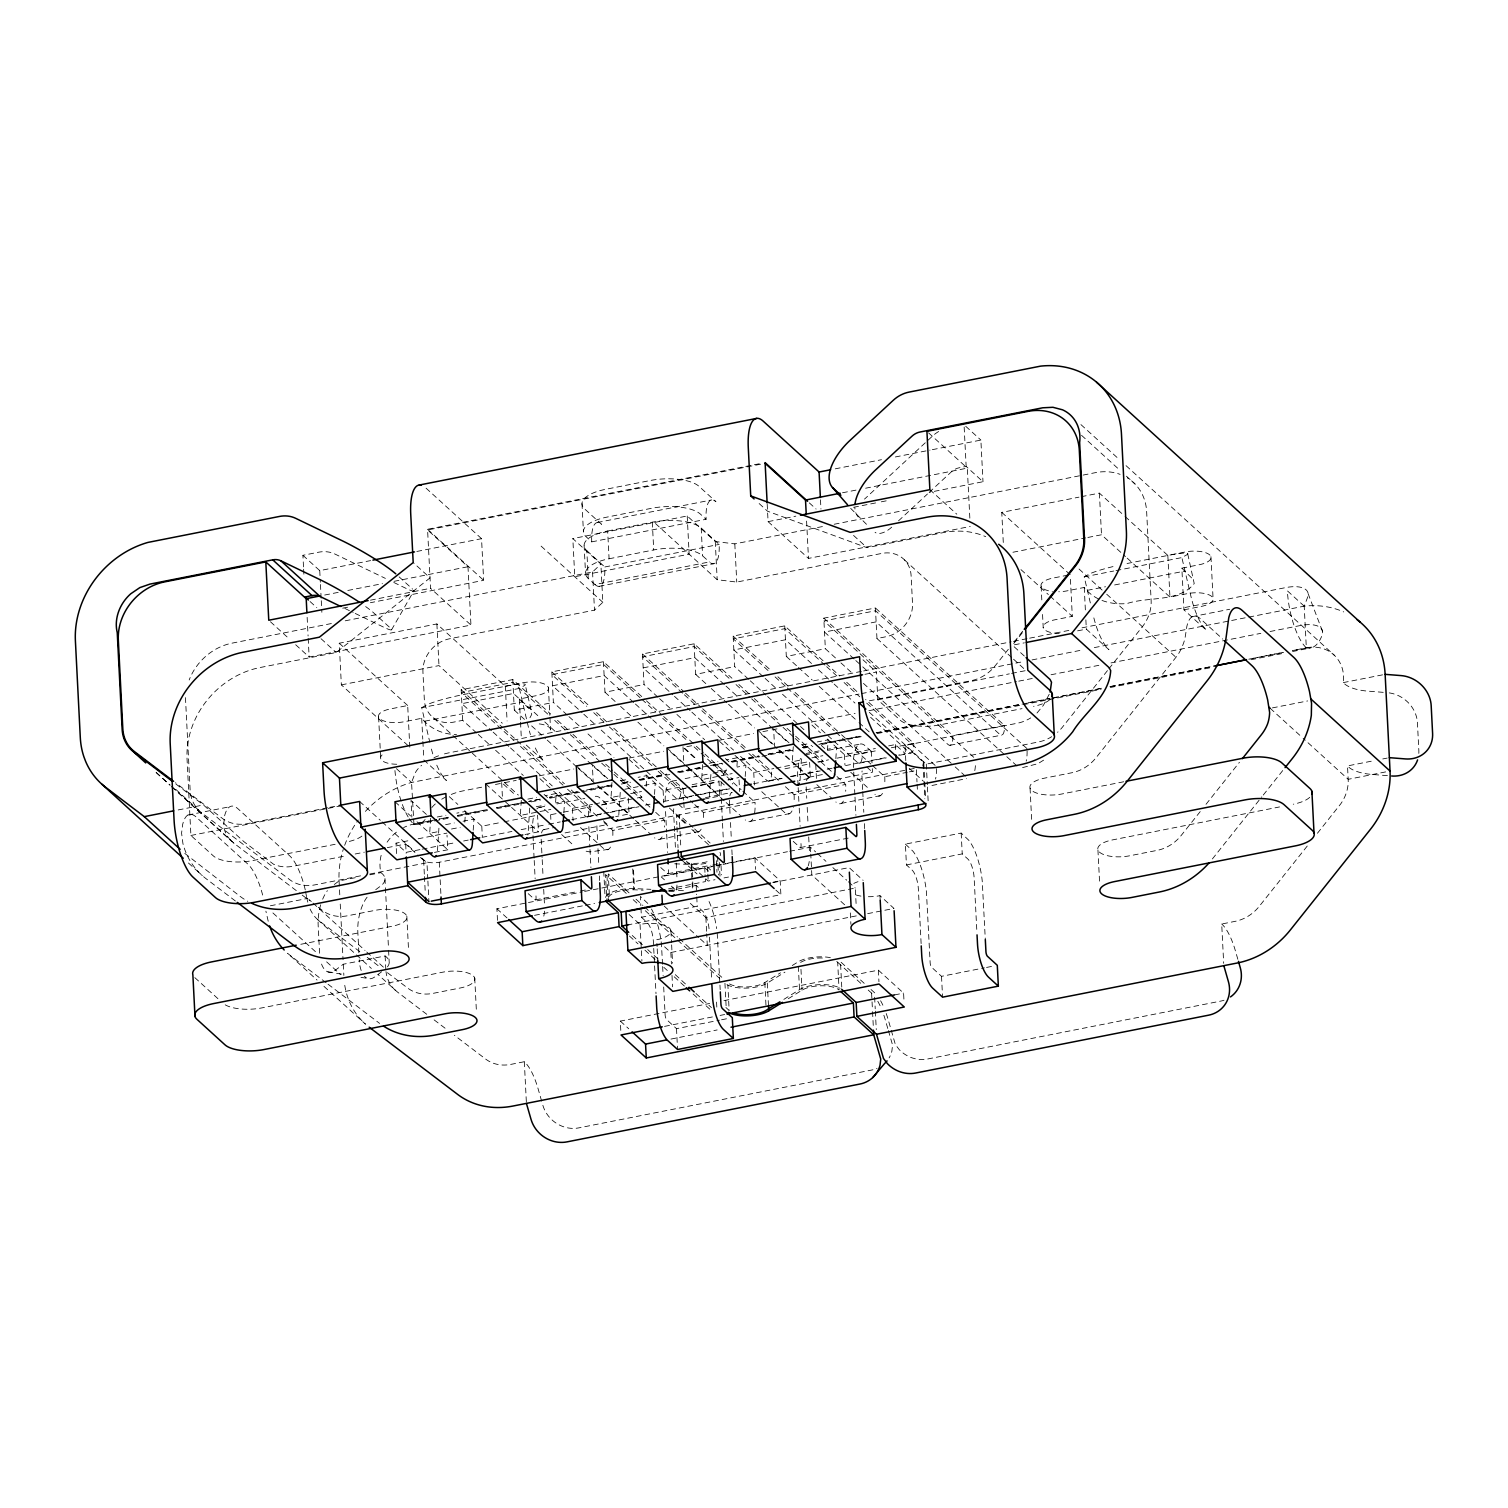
<?xml version="1.0" encoding="UTF-8"?>
<svg xmlns="http://www.w3.org/2000/svg" width="1508" height="1508" viewBox="0 0 1508 1508"><rect width="100%" height="100%" fill="white"/><g stroke="black" fill="none" stroke-linecap="round" stroke-linejoin="round"><path stroke-width="0.75" stroke-dasharray="5 3.75" d="M430.647 818.297L429.686 833.321L440.581 831.172M438.922 828.194L437.49 850.493A15.042 4.939 78.8 0 1 436.943 853.924M464.822 822.143L465.52 811.417L456.792 813.132M473.21 830.229L473.927 819.07L463.031 821.238M521.297 800.409L520.335 815.413L537.772 811.983M529.723 808.062L528.158 832.586A15.042 4.939 78.8 0 1 527.857 834.998M555.623 802.105L556.169 793.51L545.274 795.659M563.879 812.322L564.595 801.182L555.868 802.897M611.965 782.501L611.004 797.525L621.899 795.357M620.24 792.379L618.808 814.678A15.042 4.939 78.8 0 1 618.695 815.941M646.14 786.347L646.838 775.602L638.11 777.336M654.529 794.414L655.245 783.274L644.35 785.423M702.615 764.594L701.672 779.617L719.09 776.168M710.89 774.49L709.476 796.771A15.042 4.939 78.8 0 1 709.175 799.183M736.941 766.29L737.487 757.713L726.592 759.862M745.197 776.507L745.913 765.367L737.186 767.082M793.283 746.686L792.322 761.71L803.217 759.561M801.408 758.807L800.126 778.863A15.042 4.939 78.8 0 1 800.013 780.145M827.458 750.532L828.156 739.806L817.261 741.955M835.847 758.618L836.563 747.459L827.854 749.193M413.946 824.348L411.552 782.445L414.907 773.736A30.103 13.138 -20.9 0 1 421.599 765.329M1383.213 692.342L1370.697 691.343A38.36 14.684 -2.9 0 1 1343.308 682.596A38.247 33.044 -47.7 0 0 1306.324 647.818L1304.213 606.159L1307.549 597.47A30.103 13.138 -20.9 0 0 1285.551 587.63L1080.369 628.157M1049.21 694.264L1043.404 705.31L1036.562 713.529M529.968 717.733L531.721 714.415L531.381 711.022L525.236 684.783M391.571 629.797L413.833 590.929M1008.324 649.307L995.299 665.65A37.625 32.497 -47.7 0 1 971.152 680.692L868.137 701.05M1014.111 642.031L1022.782 631.136M1013.734 643.539L1025.666 628.553M1107.456 670.608L1062.612 726.931A37.625 32.497 -47.7 0 1 1057.56 732.304M1108.908 668.779L1142.178 626.989A37.625 32.497 -47.7 0 0 1151.132 600.429L1146.645 511.627A52.667 45.485 -47.7 0 0 1127.324 477.848M1200.217 811.587L1181.311 835.319A37.625 32.497 -47.7 0 1 1157.183 850.361L1129.775 855.771A23.336 8.935 -2.9 0 1 1099.464 852.133A23.336 8.935 -2.9 0 1 1112.376 839.937L1279.538 806.931M1206.023 804.292L1239.444 762.275M1212.394 858.938L1261.8 796.846M1263.27 795.036L1283.61 769.457M1307.247 846.045L1259.293 906.308A37.625 32.497 -47.7 0 1 1235.146 921.35L1221.706 924.008L1223.685 963.348M1317.427 833.264L1340.706 803.915A37.625 32.497 -47.7 0 0 1348.19 779.316L1347.511 765.913L1373.939 760.692M345.219 620.806L592.55 571.966L600.881 564.105L572.833 538.582L687.214 515.981L715.263 541.523L734.811 543.879L824.951 526.066M476.566 732.945L462.711 720.334L453.644 722.125A30.103 25.994 -47.7 0 1 424.351 699.863L422.937 672.078A30.103 25.994 -47.7 0 1 449.422 638.808L594.491 610.156L602.823 602.295L600.881 564.105M898.504 520.863L927.458 494.002M929.154 492.419L951.303 471.891A15.042 13.007 -47.7 0 1 959.182 467.782L966.157 466.406L982.99 481.731L929.833 492.23M335.134 844.291L252.458 860.616A30.103 11.517 -2.9 0 1 213.344 855.903L190.913 835.47L187.049 759.108A82.77 71.498 -47.7 0 1 259.885 667.573L336.209 652.512L430.025 577.884L413.192 562.559M334.267 884.517L339.074 880.917L358.885 876.996M375.737 889.682L379.073 887.175A38.36 14.684 -2.9 0 0 380.902 872.642A38.247 33.044 -47.7 0 1 382.146 852.001M387.424 966.892A38.36 14.684 -2.9 0 0 385.124 955.959L343.296 964.234L335.285 970.247A30.103 13.704 -80.7 0 1 320.921 962.085M381.618 971.755L374.964 976.769A30.103 13.704 -80.7 0 1 364.427 976.241M1043.593 760.164L1037.9 763.708L1022.631 767.572A30.103 9.877 78.8 0 1 1020.068 767.892M729.476 983.932A21.074 8.068 -2.9 0 0 764.82 982.556L780.484 972.811M792.247 965.516L798.109 961.878A24.071 9.218 -2.9 0 1 832.623 958.108M726.95 984.649A24.071 9.218 -2.9 0 0 767.308 983.084L784.952 972.132M783.858 999.37L799.523 989.644A24.071 9.218 -2.9 0 1 822.011 984.592A24.071 9.218 -2.9 0 1 841.879 989.474M788.307 998.692L802.03 990.172A21.074 8.068 -2.9 0 1 821.709 985.761A21.074 8.068 -2.9 0 1 839.089 990.021L837.675 962.255A21.074 8.068 -2.9 0 0 835.941 961.03M421.712 707.686L426.217 705.179A30.103 3.016 -13.2 0 1 463.126 694.623L504.973 686.366A30.103 3.016 -13.2 0 1 523.841 685.895L519.336 688.421L421.712 707.686L429.799 742.2M1090.341 602.955L1084.214 576.867L1088.738 574.341A30.103 3.016 -13.2 0 1 1116.203 565.82M1116.014 570.589L1181.857 557.583L1186.362 555.057A30.103 3.016 -13.2 0 0 1167.475 555.528L1125.647 563.785M629.1 914.508L640.052 924.498L642.728 923.97A22.582 8.633 -2.9 0 1 669.288 927.929A22.582 8.633 -2.9 0 1 659.524 939.126L656.734 939.691L657.092 946.553M295.681 644.745L309.14 657.017L470.948 625.066L430.553 588.29L427.556 529.27L760.503 463.522M760.541 464.219L427.593 529.968L467.989 566.744L470.948 625.066M303.504 566.876L302.919 555.302L318.697 552.192A30.103 25.994 -47.7 0 1 334.946 554.058L385.388 578.393M302.919 555.302L319.753 570.627L370.61 560.599M416.83 551.457L481.542 538.676L483.653 580.335L370.402 602.71M835.262 468.837L881.483 459.695M895.356 456.962L930.021 450.119M932.34 449.667L980.879 440.072L982.99 481.731M597.356 522.503L711.738 499.921M607.667 530.986L652.304 522.183A37.625 14.401 -2.9 0 1 701.201 528.064L719.146 544.407A30.103 9.877 78.8 0 1 709.344 561.956L594.963 584.538L588.233 578.412L586.819 550.646A37.625 14.401 -2.9 0 1 607.667 530.986L609.081 558.771A37.625 14.401 -2.9 0 0 588.233 578.412M591.739 541.862L706.102 519.28A30.103 9.877 78.8 0 1 715.923 501.712L699.09 486.405A37.625 14.401 -2.9 0 0 650.193 480.524L605.556 489.327A37.625 14.401 -2.9 0 0 584.708 508.988L601.541 524.313A30.103 9.877 78.8 0 0 591.739 541.862L586.122 536.754A37.625 14.401 -2.9 0 1 606.97 517.112L651.607 508.29A37.625 14.401 -2.9 0 1 700.485 514.171L706.102 519.28M324.691 595.038L338.546 592.305M347.801 590.476L382.466 583.634M394.022 581.334L467.989 566.744M842.501 492.777L856.374 490.043M865.611 488.215L967.307 468.121L969.908 519.449M370.459 600.165L430.553 588.29M767.195 504.275L768.081 521.636L795.828 516.151M342.674 608.176L349.611 606.819M853.547 507.291L878.976 502.277M881.294 501.825L888.231 500.449M609.081 558.771L653.718 549.949A37.625 14.401 -2.9 0 1 702.596 555.83L709.344 561.956M594.963 584.538A30.103 9.877 78.8 0 0 604.783 566.989L719.146 544.407M331.364 623.539L232.006 643.162A52.667 45.485 -47.7 0 0 189.179 679.976M834.188 524.256L1095.355 472.664A52.667 45.485 -47.7 0 1 1120.105 474.36M599.147 586.348L713.529 563.747M408.084 745.631L341.355 684.877L339.243 643.219L436.886 623.935L505.312 686.253L507.084 720.956M1003.291 542.484L1001.764 512.381L1078.955 497.15M1081.236 496.697L1099.389 493.116L1123.347 514.907M768.081 521.636L808.476 558.412L970.266 526.462M759.146 503.559L767.553 511.212L867.006 547.687L943.329 532.607A82.77 71.498 -47.7 0 1 985.723 536.678M655.49 523.54L717.186 579.713L736.752 582.069L881.803 553.417A30.103 25.994 -47.7 0 1 911.115 575.679L912.51 603.445A30.103 25.994 -47.7 0 1 886.025 636.734L876.959 638.525L875.413 607.969L823.802 618.167L825.347 648.723L839.202 661.333M341.355 684.877L438.979 665.594L502.296 723.237M1012.942 552.248L1085.609 537.904M1087.871 537.451L1101.5 534.774L1125.458 556.584M462.711 720.334L461.165 689.778L512.777 679.58L550.627 714.038M567.234 715.037L553.379 702.426L551.834 671.871L603.426 661.692L644.727 699.278M657.884 697.13L644.029 684.519L642.483 653.982L694.095 643.784L731.946 678.242M748.552 679.222L734.698 666.611L733.152 636.074L784.744 625.877L839.805 675.999M409.799 747.176L407.688 705.518L390.252 708.967A18.812 7.201 -2.9 0 0 379.827 718.788A18.812 7.201 -2.9 0 0 404.276 721.729L421.712 718.298C430.289 728.798 443.013 734.622 456.509 734.509M505.312 686.253L522.748 682.804A18.812 7.201 -2.9 0 1 547.197 685.744A18.812 7.201 -2.9 0 1 536.773 695.565L519.336 699.015L520.392 719.844M1068.022 575.114L1052.773 578.13A18.812 7.201 -2.9 0 0 1040.991 585.255A18.812 7.201 -2.9 0 0 1052.414 591.475M1125.062 516.471L1167.833 555.415L1185.269 551.966A18.812 7.201 -2.9 0 1 1209.718 554.906A18.812 7.201 -2.9 0 1 1199.294 564.727L1181.857 568.177L1183.968 609.835L1206.551 630.401L1202.121 625.009A45.146 14.816 78.8 0 1 1190.924 596.301L1181.857 557.583M1084.214 576.867L1113.733 571.023M1187.739 553.945L1194.223 583.577C1179.181 602.446 1148.191 596.433 1127.042 603.539C1111.151 605.01 1094.374 600.58 1084.233 587.46L1066.797 590.91A18.812 7.201 -2.9 0 1 1058.767 591.758M424.86 721.163L522.503 701.88M1087.381 590.325L1105.534 586.744M1114.619 584.953L1185.005 571.042M512.777 679.58L514.322 710.136L553.379 702.426M603.426 661.692L604.972 692.229L644.029 684.519M694.095 643.784L695.64 674.34L734.698 666.611M784.744 625.877L786.309 656.432L825.347 648.723M1070.435 579.317L1072.301 616.357L1054.884 619.788A18.812 7.201 -2.9 0 0 1043.234 627.856L1042.405 611.645M1127.173 558.13L1169.944 597.074L1187.38 593.624A18.812 7.201 -2.9 0 1 1211.829 596.565A18.812 7.201 -2.9 0 1 1201.405 606.386L1183.968 609.835M861.37 671.399L448.705 752.888A30.103 13.138 -20.9 0 0 443.126 754.264M863.669 670.947L1011.208 641.805M1013.527 641.352L1027.344 638.619M1029.662 638.167L1068.852 630.419M1077.617 630.834L1086.325 629.119L1108.927 649.684L1104.497 644.293A45.146 14.816 78.8 0 1 1093.281 615.584M178.189 809.947L203.448 804.952L243.957 841.709L273.532 864.216A37.625 32.497 -47.7 0 0 293.193 866.233L345.992 855.809M864.895 674.321L876.431 672.059L877.826 699.825L900.276 720.259A30.103 11.517 -2.9 0 0 939.39 724.952L1022.047 708.628M1014.413 644.802L1024.366 642.842M188.029 814.98L229.876 806.723M1192.263 616.659L1229.699 609.27M365.388 811.379A90.65 78.284 -47.7 0 1 411.552 782.445L859.032 694.076M861.351 693.623L1022.801 661.729M1032.037 659.92L1082.782 649.891M1094.318 647.611L1246.55 617.545M1248.85 617.092L1304.213 606.159A90.65 78.284 -47.7 0 1 1343.741 611.928M327.594 807.779L247.444 823.613A37.625 32.497 -47.7 0 1 222.279 818.316L175.475 782.746M329.875 807.327L336.755 805.969M190.913 835.47L340.846 805.875M877.826 699.825L1009.323 673.869M1011.623 673.397L1025.459 670.664M481.618 787.214L463.163 790.852A30.103 13.138 -20.9 0 0 448.423 795.659M495.453 784.48L502.353 783.123M504.671 782.652L516.188 780.39M539.242 775.828L573.832 769.005M629.156 758.072L663.746 751.248M686.8 746.686L693.718 745.329M719.071 740.315L753.642 733.491M762.878 731.663L769.777 730.306M772.096 729.853L779.014 728.477M811.285 722.106L855.093 713.454M868.91 710.72L1016.467 681.597M1018.767 681.145L1032.603 678.411M1051.038 674.755L1101.764 664.745M1110.981 662.917L1260.839 633.341M1270.056 631.513L1300.028 625.594A30.103 13.138 -20.9 0 1 1322.026 635.415A89.198 29.255 78.8 0 1 1306.324 647.818L1292.45 650.57L1306.588 648.063M437.188 817.016L445.897 815.281M527.838 799.108L536.565 797.393M620.674 780.767L627.215 779.485M709.156 763.293L717.883 761.578M801.992 744.971L808.533 743.67M409.233 818.712A45.146 14.816 78.8 0 0 413.663 824.103L436.679 819.56L413.663 824.103A38.247 33.044 -47.7 0 0 403.541 827.609M540.203 799.108L528.705 801.389L540.279 799.183M577.017 791.851L549.402 797.298L584.011 790.569M611.532 785.027L586.216 790.022L611.645 785.14M623.03 782.765L629.929 781.389M639.128 779.579L666.743 774.132M708.157 765.951L675.942 772.303L703.727 767.025M710.457 765.499L721.955 763.218M731.154 761.408L758.769 755.96M767.968 754.132L793.283 749.137M802.482 747.327L811.681 745.499M820.88 743.689L860.257 736.206L818.825 744.368M876.091 732.775L1018.729 704.613M1027.947 702.803L1101.556 688.251M1110.755 686.442L1211.998 666.442M1248.794 659.184L1283.308 652.361L1250.848 658.808M876.45 733.001L1019.728 704.613M1022.047 704.142L1049.775 698.656M1052.094 698.204L1100.633 688.572M1109.869 686.743L1211.565 666.593M418.338 824.16L432.174 821.426M434.493 820.974L448.328 818.241M457.546 816.412L487.536 810.493M496.773 808.665L540.599 800.013M549.817 798.203L579.807 792.265M582.107 791.813L612.097 785.894M621.315 784.066L630.551 782.256M639.769 780.428L669.759 774.509M678.996 772.68L704.368 767.685M713.586 765.857L722.803 764.028M732.04 762.219L759.712 756.752M762.03 756.281L794.32 749.91M803.538 748.081L812.774 746.271M821.992 744.443L863.519 736.243M877.354 733.51L1101.085 689.326M1110.322 687.516L1211.81 667.46M1251.018 659.731L1283.308 653.341M1292.545 651.531L1310.999 647.875M445.595 824.669L454.323 822.953M536.264 806.761L544.972 805.046M624.746 789.287L642.163 785.856M717.582 770.965L726.291 769.231M806.064 753.491L819.127 750.909M539.77 807.327L546.198 806.045M556.942 803.934L584.821 798.429M672.266 781.163L676.564 780.315M685.141 778.618L710.89 773.529M713.039 773.114L728.062 770.136A37.681 12.366 78.8 0 0 722.012 778.694M804.782 754.999L819.786 752.021M828.382 750.324L860.559 743.972M451.476 829.023L460.204 827.308M539.958 811.549L550.854 809.4M630.627 793.642L641.522 791.493M721.276 775.734L732.172 773.585M811.945 757.845L822.84 755.678M396.529 853.585L396.001 843.161L409.29 840.54M418.131 838.787L446.915 833.113M464.69 810.663L481.787 826.233L501.862 822.256M504.106 821.822L535.34 815.658M553.643 791.21L572.437 808.326L592.531 804.348M594.755 803.915L628.233 797.298L629.081 813.962L615.679 816.62M646.008 774.848L663.105 790.418L683.181 786.46M692.115 784.688L716.658 779.843M734.962 755.395L753.755 772.511L773.849 768.552M776.073 768.1L809.551 761.502L810.399 778.166L799.24 780.371M827.327 739.052L844.423 754.622L875.413 748.496M888.683 745.876L895.337 744.556L905.422 753.755L898.523 755.112M536.829 808.967A37.681 12.366 78.8 0 1 543.182 808.194L550.627 814.716L561.353 812.605M563.502 812.171L591.381 806.667M602.126 804.556L606.404 803.707L606.65 808.326M665.122 800.955A37.681 12.366 78.8 0 1 675.697 782.03L683.124 788.552L689.552 787.289M691.701 786.856L717.45 781.766M728.176 779.655L738.92 777.544M817.77 761.974L828.495 759.844M837.091 758.147L871.417 751.38L872.001 762.935M601.409 805.027L635.075 798.373M637.319 797.939L641.805 797.053A15.042 4.939 78.8 0 1 641.786 800.465M601.202 730.079L675.942 798.109A15.042 4.939 78.8 0 0 680.862 789.325L689.835 787.553M692.078 787.119L718.996 781.804M727.968 780.032L732.454 779.146A15.042 4.939 78.8 0 1 732.304 784.066M784.971 768.778L809.664 763.896M818.637 762.124L823.123 761.238A15.042 4.939 78.8 0 1 823.104 764.65M782.52 694.264L857.26 762.313A15.042 4.939 78.8 0 0 862.18 753.529L877.882 750.418M891.341 747.761L913.773 743.331L865.611 699.486M862.746 666.856L947.929 744.405A15.042 4.939 78.8 0 0 952.83 735.621L1004.441 725.423L875.413 607.969M355.172 853.999L364.352 852.19M387.311 847.647L405.671 844.028L418.734 855.903M905.78 760.635L905.007 745.423L1017.485 723.199A37.625 32.497 -47.7 0 0 1030.699 717.921M419.903 849.626L406.104 852.359L396.001 843.161M422.202 849.174L454.417 842.821M463.635 840.993L468.234 840.088M482.032 837.355L511.947 831.455M521.146 829.645L546.462 824.631M548.761 824.179L560.279 821.917M571.777 819.636L601.692 813.736M603.992 813.283L636.206 806.912M645.405 805.102L650.005 804.198M663.822 801.464L693.737 795.564M696.036 795.112L728.251 788.741M753.566 783.745L781.163 778.298M790.38 776.469L817.996 771.022M827.195 769.193L834.094 767.836M845.592 765.574L887.024 757.393M587.385 816.921L600.844 814.263M609.816 812.473L638.996 806.723M678.034 799.014L698.242 795.018M700.485 794.584L729.646 788.816M768.703 781.106L782.162 778.448M791.135 776.677L820.314 770.908M859.353 763.199L886.289 757.883M899.748 755.225L910.964 753.02M950.021 745.291L1001.632 735.112M543.973 829.551L555.133 827.345M705.48 797.657L732.266 792.36M808.985 777.223L822.369 774.565M434.474 852.397L447.763 849.777L447.009 835.187M525.029 834.508L538.413 831.869L537.564 815.206M704.123 799.146L719.731 796.073L718.901 779.41M565.066 832.906L607.46 824.537L601.862 819.428M678.562 804.273L684.18 809.381L702.031 805.856M836.77 779.259L872.472 772.209L872.114 765.253M360.563 875.846L314.776 884.894A37.625 32.497 -47.7 0 1 289.593 879.598L201.601 812.737A37.625 32.497 -47.7 0 1 190.14 790.192L185.654 701.409A52.667 45.485 -47.7 0 1 185.748 694.981M369.724 874.037L426.952 862.746L427.782 878.749M869.324 712.285L926.289 764.122L1038.484 741.974A37.625 32.497 -47.7 0 0 1051.698 736.696M369.894 874.829L380.902 872.642M1343.308 682.596L1385.136 674.34M420.374 857.392L423.635 860.371A12.045 4.599 -2.9 0 0 439.28 862.256L907.081 769.872M909.381 769.419L916.28 768.043L916.996 781.936M604.067 822.52L612.776 830.437L664.387 820.258A30.103 9.877 78.8 0 1 664.368 827.081M694.736 804.612L703.425 812.529L755.037 802.35A30.103 9.877 78.8 0 1 754.245 814.867M785.385 786.705L794.094 794.641L845.705 784.443A30.103 9.877 78.8 0 1 845.686 791.285M872.566 765.63L884.762 776.733L907.194 772.303M909.437 771.851L913.923 770.965M270.384 905.78L307.839 898.372M1272.413 707.893L1307.662 700.937M608.384 849.381L589.741 851.945L583.106 850.55M659.995 839.202L699.052 831.474M750.645 821.294L789.702 813.585M841.313 803.387L880.37 795.677M931.963 785.48L966.421 778.675M300.808 944.291L392.4 926.195A23.336 8.935 -2.9 0 0 405.332 914.018A23.336 8.935 -2.9 0 0 375.021 910.361L347.613 915.771A37.625 32.497 -47.7 0 1 322.448 910.474L316.925 906.27M1123.724 781.766L1061.896 793.981A23.336 8.935 -2.9 0 1 1031.585 790.343A23.336 8.935 -2.9 0 1 1044.497 778.147L1071.905 772.737A37.625 32.497 -47.7 0 0 1096.052 757.713L1175.976 657.262A37.625 32.497 -47.7 0 0 1182.14 646.762L1183.026 644.557A38.209 30.801 -39.4 0 0 1185.401 635.773L1186.871 626.31A45.146 14.816 78.8 0 1 1200.406 618.751L1222.762 639.109M535.378 899.899L578.28 891.416M580.429 891.002L586.876 889.72M667.874 873.735L710.796 865.253M712.945 864.838L719.373 863.556M800.371 847.571L851.869 837.392M497.489 920.332L496.905 908.759L582.333 891.888M584.652 891.416L704.726 867.703L711.022 873.452M707.742 871.794L707.516 867.157L714.283 865.818M716.545 865.385L725.574 863.594M727.836 863.141L754.942 857.788L780.183 880.766L780.88 894.659L628.798 924.706M720.767 864.895L660.994 876.695L664.444 879.824M723.067 864.423L787.44 851.718M789.74 851.266L810.418 847.176L815.602 851.888M534.548 915.337L583.049 905.761M585.349 905.309L594.586 903.481M668.478 888.891L705.424 881.596L705.065 874.659M686.329 861.125L708.213 881.049L714.981 879.711M724.029 877.92L728.534 877.034M668.27 890.926L696.168 885.403L702.049 890.776M921.124 943.612L918.372 889.023A15.042 4.939 78.8 0 0 912.057 870.041L906.44 864.932L905.384 844.103L961.18 833.076L968.626 840.107A37.681 12.366 78.8 0 1 982.236 881.03L985.308 939.578M1382.761 758.958L1387.153 758.09M773.265 882.142L780.183 880.766M772.756 882.67L849.117 867.59L863.141 880.352M640.957 908.005L641.428 917.26L697.224 906.233L702.841 911.341A15.042 4.939 78.8 0 1 709.156 930.342M906.44 864.932L962.236 853.905L967.834 859.013A15.042 4.939 78.8 0 1 974.149 878.014L976.92 932.604M1385.645 771.908L1348.19 779.316L1303.138 738.298M690.344 903.405L705.876 917.543L846.12 889.852M848.401 889.4L855.3 888.042L856.242 906.553M664.576 946.817L670.834 952.509L856.714 915.808M867.684 913.641L893.999 908.438L879.975 895.677A22.582 8.633 -2.9 0 1 868.382 896.713M620.787 1030.36L620.316 1021.105L709.684 1003.461M723.953 1000.633L878.353 970.153L903.594 993.131L904.065 1002.386M664.557 1026.382L712.681 1016.882M720.051 1015.431L724.669 1014.526M663.69 987.005L665.16 1015.45A3.713 1.225 78.8 0 0 666.517 1019.483L676.508 1028.663L719.429 1020.2M721.578 1019.766L730.155 1018.07M905.384 844.103L912.849 851.115A37.681 12.366 78.8 0 1 926.44 892.057L930.172 963.122A3.713 1.225 78.8 0 0 931.51 967.156L941.52 976.336L984.422 967.853M986.571 967.439L993.018 966.157M541.655 1101.142L538.073 1088.701A43.657 14.326 78.8 0 0 524.313 1061.726L510.873 1064.384A37.625 32.497 -47.7 0 1 485.689 1059.087L454.379 1035.28M670.966 1039.069L717.148 1029.945M894.564 994.903L903.594 993.131M623.162 782.878L630.061 781.521M639.26 779.711L666.894 774.264M712.926 765.197L722.144 763.387M731.342 761.578L758.976 756.149M768.175 754.339L793.51 749.344M802.708 747.534L809.626 746.177M684.764 863.047L691.814 863.349A21.074 8.068 -2.9 0 0 709.721 860.955M674.698 863.801L691.154 864.499A24.071 9.218 -2.9 0 0 708.025 862.859M605.462 897.411A24.071 9.218 -2.9 0 1 634.453 888.627L650.909 889.324M669.722 890.135L683.821 890.719M608.44 897.467A21.074 8.068 -2.9 0 1 633.794 889.777L643.2 890.172M669.062 891.285L676.112 891.586M1387.435 775.659L1374.919 774.66A38.36 14.684 -2.9 0 1 1347.511 765.913M327.952 971.906L343.372 974.451M360.996 977.335L367.613 978.428M393.795 582.465L406.406 588.554A15.042 1.885 29.8 0 0 412.627 589.138L412.909 589.439M344.917 608.478L353.174 612.474M355.228 613.454L384.125 627.403A15.042 1.885 29.8 0 0 390.346 628.007L372.74 612.022A47.577 5.957 29.8 0 0 363.126 604.783M175.927 784.047L203.448 804.952M171.686 786.554L234.042 843.311L300.337 893.679M302.184 895.092L309.555 900.672M359.809 951.699L319.281 920.917A37.625 32.497 -47.7 0 1 312.213 913.019L311.1 911.077A38.209 34.627 -59.3 0 1 310.082 909.022M367.179 957.297L380.073 967.099M387.443 972.698L407.707 988.098A37.625 32.497 -47.7 0 0 432.89 993.395L460.279 987.985A23.336 8.935 -2.9 0 0 473.21 975.808A23.336 8.935 -2.9 0 0 442.9 972.151L261.996 1007.872A30.103 11.517 -2.9 0 1 222.882 1003.178M426.745 1014.281L397.264 991.887L378.301 974.771M434.115 1019.879L447.009 1029.681M235.399 900.992L205.917 878.58A82.77 71.498 -47.7 0 1 182.939 843.632L181.582 833.113L182.638 824.612A45.146 14.816 78.8 0 1 196.172 817.053L247.783 864.046A45.146 14.816 78.8 0 1 263.41 898.146M326.199 982.801L291.195 956.204A82.77 71.498 -47.7 0 1 287.576 953.245L317.038 980.049M328.028 984.196L379.62 1023.404M184.787 853.396L239.942 896.242A82.77 71.498 -47.7 0 0 247.802 901.332M1304.213 606.159L1287.38 590.834A45.146 14.816 78.8 0 0 1306.324 647.818M1080.934 424.596L1119.106 459.337M1126.042 465.652L1334.203 655.151M1081.538 435.322L1119.52 469.893M1126.419 476.189L1135.053 484.03M1181.857 568.177L1193.884 580.184M965.723 426.293L980.879 440.072M1270.226 708.326L1301.404 736.715M1079.031 569.006L1104.968 592.682M1106.721 594.227L1175.957 657.299M928.608 432.89L967.307 468.121M1001.764 512.381L1070.209 574.699M1020.973 569.628L1048.362 594.548M1050.058 596.112L1072.301 616.357M929.87 489.685L956.807 514.19M1014.13 646.744L1024.384 656.093M850.663 508.328L868.325 526.16M904.48 559.92L1011.83 657.639M1013.565 659.203L1025.685 670.249M853.547 535.434L867.006 547.687M809.287 502.861L816.092 509.044M1027.023 748.628L875.545 610.759L823.952 620.938L975.412 758.826M876.959 638.525L1005.082 755.169M1006.816 756.733L1017.203 766.196M823.802 618.167L952.83 735.621M862.972 659.788L876.431 672.059M854.056 658.958L824.518 632.059L876.11 621.861L999.54 734.207A15.042 4.939 78.8 0 0 1004.441 725.423M855.79 660.542L861.011 665.292M840.936 662.898L851.323 672.361M863.443 683.388L953.49 765.348M955.205 766.931L965.61 776.394M846.685 682.257L858.731 693.228M824.933 665.103L784.895 628.648L733.284 638.845L768.1 670.551M826.686 666.687L837.129 676.206M844.084 682.54L859.749 696.809M866.723 703.143L936.355 766.535A30.103 9.877 78.8 0 1 935.563 779.052M905.007 745.423L922.953 761.766L924.838 798.788M811.53 663.501L785.461 639.769L733.849 649.948L763.406 676.866M818.486 669.835L832.397 682.483M834.131 684.066L854.979 703.067M870.625 717.299L908.872 752.115A15.042 4.939 78.8 0 0 913.773 743.331M786.309 656.432L796.695 665.895M798.411 667.46L812.265 680.07M819.202 686.385L857.298 721.05M859.013 722.634L871.134 733.661M909.23 768.345L923.084 780.937M871.417 751.38L863.99 744.839A37.681 12.366 78.8 0 0 853.415 763.764L853.509 767.534M733.152 636.074L771.003 670.532M777.883 676.79L788.194 686.178M795.074 692.455L839.805 733.171M841.521 734.735L862.18 753.529M775.074 676.885L785.517 686.385M787.251 687.968L834.263 730.777M835.998 732.36L870.832 764.047M866.855 767.101L872.472 772.209M765.14 678.43L775.564 687.931M811.945 725.046L820.484 732.831M750.268 680.805L765.857 695M767.591 696.564L798.75 724.933M800.484 726.517L803.952 729.665M821.276 745.423L824.725 748.59M850.701 772.228L868.024 787.987M738.826 684.5L752.586 697.035M754.302 698.6L780.107 722.087M786.987 728.345L793.868 734.622M795.602 736.187L823.123 761.238M729.061 678.261L694.227 646.555L642.634 656.753L682.672 693.209M736.017 684.594L749.947 697.28M751.681 698.864L781.276 725.8M783.029 727.384L793.472 736.903M795.206 738.486L835.262 774.923M836.997 776.526L845.705 784.443M586.819 550.646L604.783 566.989M789.042 742.822L773.642 728.816L774.49 745.48M724.349 684.575L694.792 657.676L643.181 667.856L672.738 694.754M726.083 686.159L736.507 695.64M743.463 701.974L788.665 743.124M757.657 730.155L773.265 744.349M779.617 750.155L810.399 778.166M695.64 674.34L709.495 686.951M711.229 688.515L726.799 702.709M728.534 704.274L754.509 727.93M761.427 734.226L777.016 748.42M778.75 749.985L809.909 778.354M816.846 784.669L832.416 798.844M541.108 546.122L602.823 602.295M642.483 653.982L683.784 691.55M685.499 693.133L700.975 707.214M702.69 708.779L745.706 747.93M752.586 754.207L771.512 771.436A15.042 4.939 78.8 0 1 766.611 780.202L740.541 756.469M684.406 694.792L694.849 704.293M701.823 710.645L747.082 751.851M748.835 753.434L778.43 780.371M674.472 696.338L690.117 710.588M691.87 712.172L733.585 750.136M719.561 741.389L733.246 753.849M659.618 698.713L670.004 708.176M676.922 714.472L704.632 739.693M725.405 758.599L728.873 761.747M761.766 791.7L784.273 812.19A30.103 9.877 78.8 0 0 793.302 807.157M481.542 538.676L425.445 487.612A45.579 14.948 78.8 0 0 423.277 486.028M817.336 853.471L825.969 861.332M832.868 867.609L846.667 880.182M848.401 881.746L855.3 888.042M646.442 700.843L661.918 714.924M663.652 716.507L694.604 744.688M696.338 746.253L703.218 752.511M704.933 754.075L732.454 779.146M640.127 697.752L603.577 664.462L551.966 674.66L586.782 706.347M641.88 699.335L655.81 712.002M662.766 718.355L687.139 740.541M694.114 746.875L699.335 751.625M701.069 753.208L741.107 789.664M742.86 791.248L755.037 802.35M793.227 841.351L800.051 847.477A3.713 1.225 78.8 0 0 801.087 845.611L800.823 839.956M684.707 748.27L696.658 759.165M633.68 702.464L604.143 675.565L552.531 685.763L582.088 712.662M635.434 704.048L651.079 718.298M652.813 719.881L677.149 742.03M684.104 748.364L696.262 759.429M720.598 781.596L725.819 786.347M844.631 904.8L811.832 874.96L810.776 854.131M427.556 529.27L483.653 580.335M667.007 748.062L719.731 796.073M604.972 692.229L618.827 704.839M620.561 706.423L630.947 715.885M637.884 722.181L663.84 745.819M670.777 752.134L686.366 766.309M688.082 767.892L724.443 800.993M726.177 802.576L741.766 816.752M551.834 671.871L589.666 706.328M596.565 712.587L606.876 721.993M613.756 728.251L658.487 768.967M660.202 770.531L680.862 789.325M593.756 712.7L607.686 725.367M609.421 726.95L656.432 769.74M658.167 771.323L692.983 803.029M583.822 714.245L594.246 723.746M775.828 890.059L780.88 894.659M628.911 759.297L639.166 768.628M692.926 827.402L679.184 814.867L680.824 847.27M694.641 828.966L710.117 843.047M864.216 983.329L840.465 961.708L841.766 987.156M871.002 989.493L874.395 992.584A43.657 14.326 78.8 0 1 876.883 995.205M568.95 716.62L581.07 727.648M588.007 733.944L613.982 757.6M669.382 808.024L686.687 823.783M684.99 823.255L676.395 815.432L676.866 824.688M691.852 829.513L709.043 845.159M837.675 962.255L861.426 983.876M868.212 990.059L871.605 993.131A43.657 14.326 78.8 0 1 874.093 995.751M557.508 720.315L571.268 732.831M572.983 734.396L598.789 757.902M605.669 764.16L612.55 770.418M614.284 771.983L641.805 797.053M399.149 576.885L412.627 589.138M547.724 714.057L512.909 682.37L461.316 692.549L513.531 740.108M554.699 720.409L568.629 733.077M570.363 734.66L599.958 761.615M601.711 763.199L612.154 772.699M613.888 774.283L653.944 810.739M655.678 812.322L664.387 820.258M707.516 867.157L710.664 870.022M607.724 778.637L592.324 764.631L593.172 781.295M537.809 715.621L513.474 693.473L461.863 703.671L491.419 730.569M544.765 721.955L555.189 731.455M562.145 737.789L607.347 778.92M519.336 699.015L531.381 711.022M681.861 860.144L697.016 873.943M576.339 765.97L591.947 780.164M598.299 785.951L629.081 813.962M514.322 710.136L524.709 719.599M531.627 725.895L545.481 738.505M547.216 740.089L576.659 766.875M578.393 768.458L595.698 784.217M597.432 785.8L633.794 818.901M635.528 820.465L651.098 834.659M606.404 803.707L598.978 797.185A37.681 12.366 78.8 0 0 594.02 796.808M526.273 745.065L544.049 761.238L539.619 755.847A45.146 14.816 78.8 0 1 534.002 744.914M660.73 867.515L667.535 873.641A3.713 1.225 78.8 0 0 668.591 871.775L668.327 866.12M461.165 689.778L502.447 727.365M504.181 728.929L564.388 783.745M571.268 790.004L590.194 807.232A15.042 4.939 78.8 0 1 585.293 816.016L559.223 792.284M520.505 746.441L565.764 787.647M567.517 789.231L597.111 816.167M671.362 886.12L676.526 890.832M493.154 732.153L508.799 746.385M510.533 747.968L552.267 785.951M539.958 778.75L551.928 789.645M478.3 734.509L488.686 743.972M495.604 750.287L523.314 775.489M544.086 794.414L547.555 797.562M580.448 827.515L602.955 848.005A30.103 9.877 78.8 0 0 610.476 847.081M664.123 906.025L698.656 937.467M700.372 939.032L707.29 945.309L706.705 933.754M310.082 601.56L316.812 607.686M629.062 892.849L608.271 873.943L609.458 897.09M635.98 899.164L642.898 905.46M644.632 907.043L677.544 936.996M679.26 938.56L722.558 977.976M433.512 717.883L502.767 780.937M504.501 782.501L518.356 795.112M561.636 834.508L573.756 845.554M626.272 893.415L605.481 874.489L606.895 902.274M633.19 899.711L638.393 904.442M645.311 910.738L719.768 978.522M503.37 784.085L515.34 794.98M641.428 917.26L647.045 922.368A15.042 4.939 78.8 0 1 653.36 941.35L655.999 993.678M339.243 643.219L407.688 705.518M485.689 783.877L538.413 831.869M321.053 638.713L336.209 652.512M725.895 1007.495L729.156 1010.473L727.874 985.007M632.21 935.469L645.99 948.004M647.705 949.588L658.054 958.994M675.264 974.658L687.328 985.648M695.942 993.489L711.437 1007.589M629.42 936.016L638.035 943.857M644.915 950.134L655.264 959.54M663.878 967.382L667.309 970.511M674.208 976.788L684.538 986.194M693.152 994.036L710.381 1009.7M423.823 759.957L446.406 780.503L441.976 775.131A45.146 14.816 78.8 0 1 436.377 764.198M270.441 621.767L288.952 638.619M449.29 796.658L457.848 804.443M396.416 768.646L411.552 782.445M528.215 893.679L535.038 899.805A3.713 1.225 78.8 0 0 536.075 897.939L535.811 892.302M426.387 814.433L411.005 800.428L411.854 817.091M395.021 801.766L410.628 815.979M416.981 821.766L447.763 849.777M496.905 908.759L507.008 917.938M620.316 1021.105L628.742 1028.758M359.639 801.464L380.355 820.314M382.089 821.879L414.87 851.737M421.788 858.014L426.952 862.746M305.596 891.737L306.652 897.317L311.289 901.539M313.023 903.104L365.011 950.436M366.746 952L384.069 967.778M175.795 789.381L199.961 811.379M156.135 772.398L169.989 784.989M156.191 772.586L170.046 785.197M171.78 786.78L232.364 841.935M317.641 919.56L371.364 968.456M272.91 912.943L317.981 953.961M326.633 961.859L340.506 974.47M188.462 863.01L202.298 875.62M323.956 986.364L365.558 1024.215A82.77 71.498 -47.7 0 1 344.389 982.594M194.834 977.636L217.925 998.673M647.837 903.462L640.372 896.431L640.843 905.686M858.222 516.98L857.675 516.264A47.577 23.864 -41.2 0 1 854.847 507.687M1308.133 593.681L1322.61 631.645M1237.842 959.276L1235.448 950.982A43.657 14.326 78.8 0 0 1221.706 924.008M887.76 1028.437L885.366 1020.105A43.657 14.326 78.8 0 0 883.462 1014.092M888.363 1030.511L892.566 1045.063L891.869 1051.227A30.103 27.502 40.2 0 1 889.098 1057.919M519.336 688.421L528.403 727.139A45.146 14.816 78.8 0 0 530.401 734.622M268.217 921.256L265.898 911.152M306.652 897.317L307.839 902.368M717.224 933.377L719.825 982.801M1210.943 556.678L1213.054 598.337M1167.833 555.415L1169.944 597.074M1099.389 493.116L1101.5 534.774M1097.937 849.928L1099.709 884.649M1084.233 587.46L1085.402 610.608M1085.873 619.863L1086.325 629.119M1041.123 586.197L1041.934 602.389M1030.058 788.137L1031.83 822.859M964.159 427.066L966.157 466.406M961.18 833.076L962.236 853.905M941.52 976.336L942.575 997.165M926.289 764.122L927.326 784.707M927.439 787.006L928.249 803.01M923.82 763.5L924.649 779.693M924.762 782.011L925.592 798.203M917.109 784.254L917.467 791.191M895.337 744.556L895.752 752.888M879.975 895.677L880.201 900.257M878.353 970.153L878.938 981.708M874.64 997.222L875.224 1008.795M875.337 1011.114L876.28 1029.625M862.651 789.513L861.954 775.866A15.042 4.939 78.8 0 1 862.105 770.946M862.764 791.794L863.801 812.265M864.367 823.632L864.725 830.456M871.605 993.131L872.435 1009.342M872.548 1011.661L873.377 1027.853M853.735 772.077L854.885 794.829M854.998 797.091L855.922 815.3M844.423 754.622L844.951 765.027M850.324 912.906L850.908 924.329M820.484 499.789L820.955 509.063M806.591 521.071L808.476 558.412M815.753 764.707L816.45 778.58M810.418 847.176L810.663 851.813M806.158 786.893L806.742 798.26M807.195 807.364L808.005 823.293M808.703 836.94L809.513 852.849M798.052 785.366L797.619 774.792A37.681 12.366 78.8 0 1 800.597 758.373M798.184 787.647L799.089 805.837M799.221 808.118L800.126 826.309M800.974 969.342L802.03 990.172M798.354 966.496L799.523 989.644M767.308 983.084L768.496 1006.232M764.82 982.556L766.102 1008.004M753.755 772.511L754.396 785.008M754.942 857.788L755.527 869.362M734.811 543.879L736.752 582.069M739.033 779.843L739.617 791.417M730.023 813.415L729.457 802.049A15.042 4.939 78.8 0 1 729.401 800.277M730.494 822.52L731.305 838.429M731.87 849.815L732.209 856.638M715.263 541.523L717.186 579.713M722.389 820.993L720.918 789.928A37.681 12.366 78.8 0 1 721.408 782.03M722.502 823.274L723.425 841.464M721.031 865.63L721.503 874.885M719.297 862.444L720.127 878.636M724.952 983.254L726.253 1008.701M701.201 528.064L702.596 555.83M717.563 856.525L718.505 875.036M716.394 860.672L716.979 872.246M719.957 985.082L720.183 989.625M716.564 1002.104L716.903 1009.04M707.855 874.112L708.213 881.049M709.495 937.165L711.682 980.389M687.214 515.981L689.137 554.171L574.774 576.753L572.833 538.582M704.726 867.703L704.952 872.34M705.876 917.543L706.573 931.435M696.168 885.403L696.639 894.678M696.753 896.977L697.224 906.233M691.814 863.349L692.624 879.56M692.756 881.86L693.096 888.815M691.154 864.499L691.984 880.71M692.097 883.028L692.568 892.284M682.992 746.724L683.84 763.387M683.124 788.552L683.708 800.126M683.821 802.444L684.18 809.381M676.979 827.006L678.034 847.835M674.585 831.247L673.661 813.057A15.042 4.939 78.8 0 1 673.812 808.137M674.698 833.528L675.395 847.176M676.206 863.104L676.998 879.013M652.304 522.183L653.718 549.949M665.556 811.53L666.593 832.001M666.706 834.282L667.629 852.472M676.508 1028.663L677.563 1049.493M670.947 931.171L671.531 942.613M671.644 944.894L672.568 963.197M663.105 790.418L663.727 802.916M670.834 952.509L671.418 963.951M672.003 975.393L672.568 986.816M662.54 964.253L661.447 944.385A37.681 12.366 78.8 0 0 651.494 909.022M662.653 966.534L663.124 975.638M657.205 948.834L657.79 960.276M640.052 924.498L641.918 961.086M633.511 870.116L634.453 888.627M632.738 868.947L633.794 889.777M592.55 571.966L594.491 610.156M606.989 875.79L608.044 896.619M603.747 871.304L605.047 896.77M581.994 503.578L583.408 531.344M584.105 545.236L585.519 573.002M597.526 839.579L596.942 828.212A15.042 4.939 78.8 0 1 597.111 823.274M597.979 848.684L598.789 864.593M599.373 875.978L599.6 880.521M588.855 826.686L589.892 847.157M590.005 849.438L590.929 867.628M572.437 808.326L573.078 820.823M548.422 687.516L549.836 715.282M549.949 717.601L550.533 729.175M550.627 814.716L550.854 819.353M541.165 839.221L542.088 857.43M542.201 859.692L543.012 875.62M543.691 889.268L544.501 905.177M534.096 858.184L532.626 827.119A37.681 12.366 78.8 0 1 533.719 815.885M534.209 860.446L535.133 878.655M520.524 722.162L521.334 738.355M524.313 1061.726L526.424 1103.385M501.674 782.52L502.522 799.183M481.787 826.233L482.315 836.638M474.718 977.995L476.49 1012.716M436.886 623.935L438.979 665.594M439.28 862.256L440.92 894.659M421.712 718.298L422.768 739.127M422.881 741.427L423.71 757.638M427.895 881.03L428.932 901.614M423.635 860.371L424.332 874.263M424.445 876.563L425.275 892.774M405.671 844.028L406.142 853.283M406.84 916.204L408.593 950.926M378.602 717.016L380.713 758.694M384.974 878.523L385.313 885.479M385.426 887.778L388.48 947.966M388.593 950.285L389.177 961.84M385.124 955.959L385.803 969.361M358.885 952.811L357.83 931.982A30.103 13.704 -80.7 0 1 367.085 897.185M339.771 894.791L339.074 880.917A90.65 78.284 -47.7 0 1 343.24 849.456M340.243 904.065L343.051 959.597M343.296 964.234L343.862 975.393M319.753 570.627L320.337 582.201M320.469 584.52L321.166 598.412M321.279 600.712L321.864 612.286M307.142 617.356L308.084 636.018M308.197 638.355L309.14 657.017M303.636 569.195L303.975 576.15M319.583 953.245L318.169 925.46A30.103 13.704 -80.7 0 1 321.355 902.67M860.955 896.11A22.582 8.633 -2.9 0 1 853.528 893.999M853.811 883.443A22.582 8.633 -2.9 0 1 858.014 881.69M806.573 780.635A15.042 4.939 78.8 0 1 811.078 778.109M809.231 861.464A26.333 8.633 78.8 0 1 808.231 865.799M541.561 832.963A15.042 4.939 78.8 0 1 546.066 830.437M588.403 816.111A37.681 12.366 78.8 0 1 589.515 804.857M544.482 911.171A26.333 8.633 78.8 0 1 543.219 918.127M729.853 795.772A15.042 4.939 78.8 0 1 731.644 792.567M676.979 885.008A26.333 8.633 78.8 0 1 675.716 891.963M709.043 901.52A37.681 12.366 78.8 0 1 716.639 928.589M396.736 764.254A18.812 7.201 -2.9 0 1 382.089 754.924M344.653 845.328A90.65 78.284 -47.7 0 1 358.282 820.032M387.085 842.18A38.247 33.044 -47.7 0 1 398.809 830.399M433.965 757.713A30.103 13.138 -20.9 0 1 441.279 754.848M431.853 807.553A30.103 13.138 -20.9 0 1 436.057 803.293M441.712 799.24A30.103 13.138 -20.9 0 1 446.688 796.507M1049.983 699.486A30.103 11.517 -2.9 0 1 1033.527 706.366M891.68 527.178A15.042 7.559 -41.2 0 1 875.055 532.286M938.636 431.533A30.103 25.994 -47.7 0 0 932.528 436.057L865.95 497.791A15.042 7.559 -41.2 0 1 864.461 499.091M1059.238 633.435A18.812 7.201 -2.9 0 1 1043.234 627.856M542.861 1105.307A30.103 27.502 40.2 0 0 578.846 1127.871L871.756 1070.02A30.103 27.502 40.2 0 0 877.053 1068.418M877.807 1001.293A43.657 14.326 78.8 0 1 881.313 1008.532M361.185 970.492A30.103 13.704 -80.7 0 1 359.243 959.748M880.597 1000.746A43.657 14.326 78.8 0 1 884.103 1007.966M886.233 1013.546A43.657 14.326 78.8 0 1 888.155 1019.559L895.356 1044.516L899.334 1049.738A30.103 27.502 40.2 0 0 927.552 1059.012L1220.443 1001.161A30.103 27.502 40.2 0 0 1224.025 1000.219M305.257 889.871A45.146 14.816 78.8 0 0 289.611 855.771L238 808.797A45.146 14.816 78.8 0 0 224.485 816.356L223.618 825.705A38.209 30.801 -39.4 0 0 225.936 833.566L226.935 835.394A37.625 32.497 -47.7 0 0 234.023 843.292M800.616 962.406A21.074 8.068 -2.9 0 1 824.028 958.108M719.976 852.416A24.071 9.218 -2.9 0 1 720.145 855.733M425.124 819.504A89.198 29.255 78.8 0 1 413.663 824.103M408.159 816.978A45.146 14.816 78.8 0 1 401.863 803.142M401.147 801.068A45.146 14.816 78.8 0 1 394.719 767.12M432.758 753.887A45.146 14.816 78.8 0 1 430.779 746.403M395.624 990.549A37.625 32.497 -47.7 0 1 385.991 971.623M361.92 836.092A30.103 11.517 -2.9 0 1 346.614 842.011M539.242 723.897A18.812 7.201 -2.9 0 1 549.157 732.926M322.655 899.22A30.103 13.704 -80.7 0 1 327.406 890.663M922.953 761.766A12.045 4.599 -2.9 0 1 922.858 765.291M1389.264 692.888A30.103 26.315 38.9 0 1 1417.426 722.728L1418.84 750.513A30.103 26.315 38.9 0 1 1418.557 755.885M1309.717 797.336A30.103 11.517 -2.9 0 1 1293.28 804.216M882.463 793.378A30.103 9.877 78.8 0 1 874.942 794.282M884.762 776.733A30.103 9.877 78.8 0 1 884.744 783.576M752.756 818.995A30.103 9.877 78.8 0 1 745.235 819.9M1027.099 751.003A30.103 9.877 78.8 0 1 1026.213 761.144M662.087 836.902A30.103 9.877 78.8 0 1 654.566 837.807M975.393 765.668A30.103 9.877 78.8 0 1 974.62 771.342M794.094 794.641A30.103 9.877 78.8 0 1 794.075 801.464M612.776 830.437A30.103 9.877 78.8 0 1 612.757 837.279M701.145 829.193A30.103 9.877 78.8 0 1 693.623 830.097M703.425 812.529A30.103 9.877 78.8 0 1 703.425 819.372M843.406 801.087A30.103 9.877 78.8 0 1 835.884 801.992M448.178 817.279L438.979 819.108L448.196 817.298M487.291 809.57L457.376 815.47L487.329 809.607M526.405 801.841L496.49 807.741L526.462 801.898"/><path stroke-width="1.5" d="M473.078 832.454L472.362 843.594A15.042 4.939 78.8 0 1 467.461 848.966L430.949 815.715L429.893 794.886L395.021 801.766L396.076 822.595L432.589 855.847A15.042 4.939 78.8 0 0 436.283 855.526M563.728 814.546L563.031 825.687A15.042 4.939 78.8 0 1 558.13 831.059L521.598 797.807L520.562 776.978L485.689 783.877L486.745 804.707L523.257 837.939A15.042 4.939 78.8 0 0 526.933 837.619M654.397 796.639L653.68 807.798A15.042 4.939 78.8 0 1 648.779 813.151L612.267 779.919L611.211 759.089L576.339 765.97L577.394 786.799L613.907 820.032A15.042 4.939 78.8 0 0 617.601 819.711M745.046 778.75L744.349 789.89A15.042 4.939 78.8 0 1 739.448 795.244L702.935 762.011L701.88 741.182L667.007 748.062L668.063 768.891L704.575 802.124A15.042 4.939 78.8 0 0 708.251 801.804M835.715 760.843L834.998 771.983A15.042 4.939 78.8 0 1 830.097 777.336L793.585 744.104L792.529 723.274L757.657 730.155L758.712 750.984L795.225 784.235A15.042 4.939 78.8 0 0 799.278 783.18M1050.134 692.134L1051.51 682.238L1050.002 679.411L1026.081 657.639M1024.234 629.307L1074.846 565.707A37.625 32.497 -47.7 0 0 1083.818 539.148L1079.313 450.345A52.667 45.485 -47.7 0 0 1028.041 411.382L926.93 431.363L929.87 489.685L800.446 515.246M1025.666 628.553L1075.562 565.858A37.625 32.497 -47.7 0 0 1083.253 550.816L1083.8 548.516A37.625 32.497 -47.7 0 0 1084.535 539.298L1079.634 442.579A38.247 33.044 -47.7 0 0 1062.499 409.799L1052.942 407.292L1042.65 407.801L919.918 432.042A15.042 13.007 -47.7 0 0 912.038 436.132L874.452 470.986A47.577 23.864 -41.2 0 0 854.998 504.124M1026.364 642.446L1071.585 633.511L1106.646 589.477A82.77 71.498 -47.7 0 0 1123.554 556.377L1124.761 551.306A82.77 71.498 -47.7 0 0 1126.382 531.023L1121.481 434.323A90.65 78.284 -47.7 0 0 1040.539 366.142L909.004 392.118A30.103 25.994 -47.7 0 0 893.264 400.299L848.721 441.599A47.577 23.864 -41.2 0 0 831.945 486.877L847.628 504.878M1242.366 758.637L1261.254 734.886A37.625 32.497 -47.7 0 0 1267.399 724.387L1268.171 722.087A38.209 34.627 -59.3 0 0 1269.623 712.436L1267.644 699.825A45.146 14.816 78.8 0 0 1252.017 665.725L1224.477 640.674M1285.061 767.629L1292.337 758.505A82.77 71.498 -47.7 0 0 1311.338 715.244L1311.545 703.162L1309.491 691.569A45.146 14.816 78.8 0 0 1293.845 657.469L1242.234 610.476A45.146 14.816 78.8 0 0 1228.718 618.035L1226.079 637.639A82.77 71.498 -47.7 0 1 1207.06 680.881L1127.117 781.314A82.77 71.498 -47.7 0 1 1074.016 814.395L1046.609 819.805A23.336 8.935 -2.9 0 0 1033.696 832.001A23.336 8.935 -2.9 0 0 1064.007 835.639L1244.892 799.919A30.103 11.517 -2.9 0 1 1284.024 804.631L1312.073 830.154A30.103 11.517 -2.9 0 1 1295.391 845.875L1114.487 881.596A23.336 8.935 -2.9 0 0 1101.575 893.792A23.336 8.935 -2.9 0 0 1131.886 897.43L1159.275 892.02A82.77 71.498 -47.7 0 0 1208.907 863.085M872.774 1077.523L884.612 1063.517A30.103 27.502 40.2 0 0 887.062 1060.878M779.938 1001.802L766.215 1010.322A21.074 8.068 -2.9 0 1 733.208 1012.754M728.345 1012.415A24.071 9.218 -2.9 0 0 768.722 1010.85L782.445 1002.33M657.79 960.276L658.713 978.56L661.503 978.013A22.582 8.633 -2.9 0 0 671.267 966.816A22.582 8.633 -2.9 0 0 644.689 962.839L642.031 963.367L627.931 950.549L625.952 911.661L770.456 883.123M419.205 485.048L756.733 418.395M359.111 602.05A47.577 5.957 29.8 0 0 321.204 580.241L280.865 560.788A15.042 13.007 -47.7 0 0 272.741 559.845L150.008 584.086L139.867 587.592L130.744 593.794A38.247 33.044 -47.7 0 0 117.247 632.625L122.148 729.344A37.625 32.497 -47.7 0 0 123.788 738.091M306.897 612.682L306.199 598.695L265.804 561.918L164.674 581.881A52.667 45.485 -47.7 0 0 118.321 640.127L122.827 728.911A37.625 32.497 -47.7 0 0 134.287 751.455L173.608 781.332M372.91 560.128L414.512 551.909M754.094 498.959L750.72 495.906L748.27 447.292A45.579 14.948 78.8 0 1 762.991 420.958L819.089 472.023L830.644 469.742M340.789 606.48L320.13 596.527A15.042 13.007 -47.7 0 0 312.005 595.603L305.031 596.98L308.405 600.033M306.199 598.695L320.054 595.943M765.121 463.314L805.517 500.072L840.182 493.229M368.141 600.618L268.763 620.24L265.804 561.918M421.184 485.161A45.579 14.948 78.8 0 0 410.723 513.945L413.192 562.559L319.376 637.187L243.052 652.248A82.77 71.498 -47.7 0 0 170.215 743.783L174.08 820.163A45.146 14.816 78.8 0 0 193.024 877.147L215.456 897.562A30.103 11.517 -2.9 0 0 254.569 902.274L348.725 883.669A30.103 11.517 -2.9 0 0 365.407 867.948L342.957 847.534A45.146 14.816 78.8 0 1 324.013 790.55L322.618 762.784L859.598 656.734L861.011 684.5A45.146 14.816 78.8 0 0 879.937 741.484L902.387 761.917A30.103 11.517 -2.9 0 0 941.501 766.611L1035.638 748.025A30.103 11.517 -2.9 0 0 1052.32 732.304L1029.889 711.87A45.146 14.816 78.8 0 1 1010.944 654.887L1007.08 578.525A82.77 71.498 -47.7 0 0 926.496 517.301L850.173 532.362L750.72 495.906M395.793 573.832L395.002 573.172A47.577 5.957 29.8 0 0 343.485 541.372L295.681 518.318A30.103 25.994 -47.7 0 0 279.432 516.452L147.897 542.428A90.65 78.284 -47.7 0 0 75.4 640.9L80.301 737.601A82.77 71.498 -47.7 0 0 83.92 756.865L85.617 761.351A82.77 71.498 -47.7 0 0 105.503 787.176L144.278 816.639L173.684 810.833M322.618 762.784L339.451 778.09L862.595 674.792M339.036 805.517L359.639 801.464L360.94 827.138L396.849 859.824L432.268 852.831M792.529 723.274L845.272 771.285L896.167 761.22L860.276 728.534L858.976 702.841L863.556 701.936M428.442 796.978L445.878 793.547L446.726 810.211L486.896 802.275M519.11 779.089L536.546 775.64L537.376 792.303L577.545 784.367M611.946 760.748L627.196 757.732L628.044 774.396L668.214 766.46M702.596 742.841L717.865 739.825L718.694 756.488L758.863 748.571M793.265 724.933L808.514 721.936L809.362 738.6L860.276 728.534M360.94 827.138L396.359 820.145M396.076 822.595L430.949 815.715M486.745 804.707L521.598 797.807M577.394 786.799L612.267 779.919M668.063 768.891L702.935 762.011M758.712 750.984L793.585 744.104M1216.598 665.537L1246.494 659.637M1213.865 666.14L1246.23 659.731M366.651 851.737L385.011 848.099M470.534 839.636L479.733 837.826M562.578 821.464L569.477 820.088M654.623 803.274L659.222 802.369M744.349 785.555L751.267 784.198M834.094 767.836L840.993 766.479M522.786 834.961L482.617 842.897L429.893 794.886M613.454 817.053L573.285 824.989L520.562 776.978M704.123 799.146L663.954 807.082L611.211 759.089M794.773 781.238L754.603 789.174L701.88 741.182M434.907 856.695L469.761 849.815M525.557 838.806L560.429 831.907M616.225 820.899L651.098 814M706.875 802.991L741.748 796.111M797.543 785.084L832.416 778.203M906.949 783.613L407.612 882.218L428.932 901.614M681.861 860.144L678.506 857.091L441.392 903.914A12.045 4.599 -2.9 0 1 425.746 902.029L407.782 885.686L295.304 907.891A82.77 71.498 -47.7 0 1 252.043 903.443M905.893 762.935L907.119 787.082L1019.596 764.858A82.77 71.498 -47.7 0 0 1072.716 731.776C1084.799 712.002 1109.492 695.678 1110.68 670.551L1109.172 667.724L1071.585 633.511M431.231 901.162L925.95 803.462M681.051 851.907L681.296 856.525L918.391 809.702A12.045 4.599 -2.9 0 0 925.064 803.425L907.119 787.082M591.381 876.732L591.871 886.93A3.713 1.225 78.8 0 1 590.834 888.796L580.825 879.767L525.048 890.776L526.104 911.605L535.906 920.559A26.333 8.633 78.8 0 0 541.636 920.973M723.878 850.569L724.368 860.766A3.713 1.225 78.8 0 1 723.331 862.633L713.341 853.603L657.545 864.612L658.6 885.441L668.421 894.376A26.333 8.633 78.8 0 0 674.133 894.809M856.393 824.386L856.883 834.603A3.713 1.225 78.8 0 1 855.828 836.469L845.837 827.44L790.041 838.448L791.097 859.277L800.918 868.212A26.333 8.633 78.8 0 0 807.496 867.42M296.228 945.196L211.516 961.916A30.103 11.517 -2.9 0 0 192.873 974.809L194.984 1016.467M1126.005 781.314L1242.78 758.26A30.103 11.517 -2.9 0 1 1281.913 762.973L1309.962 788.495A30.103 11.517 -2.9 0 1 1311.828 794.339M526.104 911.605L581.881 900.596L591.702 909.531A26.333 8.633 78.8 0 0 600.297 894.169L599.713 882.802M658.6 885.441L714.396 874.433L724.217 883.368A26.333 8.633 78.8 0 0 732.794 868.005L732.209 856.638M791.097 859.277L846.893 848.269L856.714 857.204A26.333 8.633 78.8 0 0 865.29 841.841L864.725 830.456M532.249 915.79L497.602 922.632L522.842 945.61L619.091 926.609L627.705 934.451M599.204 902.576L663.859 889.814M733.058 876.148L755.64 871.681L774.151 888.532M539.581 922.123L595.377 911.096M672.078 895.959L727.874 884.932M804.575 869.796L860.371 858.768M508.686 919.484L522.145 931.737L618.393 912.717L619.091 926.609M608.176 898.938A21.074 8.068 -2.9 0 0 609.684 901.709L621.183 912.17L662.653 903.989M621.183 912.17L621.88 926.063L628.798 924.706M627.931 950.549L851.096 906.478L865.121 919.239A22.582 8.633 -2.9 0 0 852.604 931.039A22.582 8.633 -2.9 0 0 881.954 934.564L895.978 947.326L672.813 991.397L658.713 978.56M662.276 1026.835L621.032 1034.978L646.272 1057.975L854.094 1016.92L873.716 1034.808L880.729 1059.068L880.031 1065.232A30.103 27.502 40.2 0 1 859.918 1084.045L567.008 1141.876A30.103 27.502 40.2 0 1 531.023 1119.313L526.424 1103.385M726.969 1014.073L879.051 984.027L904.291 1007.005L856.883 1016.373L856.167 1002.481L841.879 989.474M632.097 1031.83L645.556 1044.083L666.347 1039.973M731.003 1027.212L853.377 1003.046L854.094 1016.92M856.167 1002.481L894.564 994.903M720.296 991.906L720.956 1004.441A3.713 1.225 78.8 0 0 722.294 1008.475L732.304 1017.655L733.359 1038.484L677.563 1049.493L667.742 1040.558A26.333 8.633 78.8 0 1 656.696 1007.325L656.131 995.94M985.308 939.578L985.968 952.114A3.713 1.225 78.8 0 0 987.306 956.147L997.297 965.309L998.353 986.138L942.575 997.165L932.755 988.23A26.333 8.633 78.8 0 1 921.708 954.979L921.237 945.893M856.883 1016.373L876.506 1034.243L1237.257 963.009A82.77 71.498 -47.7 0 0 1290.377 929.927L1370.301 829.494A82.77 71.498 -47.7 0 0 1390.037 771.04L1385.136 674.34A90.65 78.284 -47.7 0 0 1357.162 619.769M660.316 889.72L665.009 889.927M652.606 890.587L666.706 891.171M1385.136 674.34L1401.158 675.603A30.103 26.315 38.9 0 1 1431.186 705.669L1432.6 733.435A30.103 26.315 38.9 0 1 1405.381 758.92L1389.358 757.657M123.788 738.091L124.561 740.145A37.625 32.497 -47.7 0 0 133.59 751.87L172.251 781.238M237.246 902.387L294.343 945.78A82.77 71.498 -47.7 0 0 349.724 957.429L377.132 952.019A23.336 8.935 -2.9 0 1 407.443 955.676A23.336 8.935 -2.9 0 1 394.512 967.853L213.627 1003.574A30.103 11.517 -2.9 0 0 196.945 1019.295L224.994 1044.837A30.103 11.517 -2.9 0 0 264.107 1049.53L445.011 1013.81A23.336 8.935 -2.9 0 1 475.322 1017.466A23.336 8.935 -2.9 0 1 462.391 1029.644L435.001 1035.053A82.77 71.498 -47.7 0 1 383.466 1026.1M369.177 1027.193L457.603 1094.374A82.77 71.498 -47.7 0 0 512.965 1106.043L873.716 1034.808L873.49 1030.171M1096.523 382.165L1360.197 622.182M1310.886 698.996L1390.037 771.04M1269.039 707.252L1270.226 708.326M832.491 487.593L840.899 495.246M807.591 501.297L765.103 462.617L767.138 502.975M858.976 702.841L865.875 709.137M998.353 986.138L988.551 977.203A26.333 8.633 78.8 0 1 977.504 943.97L977.033 934.866M840.672 991.472L853.377 1003.046M681.296 856.525L684.651 859.598M280.865 560.788L320.13 596.527M272.741 559.845L312.005 595.603M618.393 912.717L606.895 902.274A24.071 9.218 -2.9 0 1 605.651 900.728M621.88 926.063L628.761 932.34M689.043 987.212L694.208 991.906M686.253 987.759L689.703 990.888M733.359 1038.484L723.538 1029.549A26.333 8.633 78.8 0 1 712.492 996.298L711.908 984.931M361.562 824.725L340.846 805.875L339.451 778.09M133.59 751.87L145.748 762.935M144.278 816.639L180.149 849.306M101.884 784.198L183.26 858.278M1238.445 961.35L1240.236 967.589A30.103 27.502 40.2 0 1 1230.509 996.92M1223.817 965.667L1228.398 981.595A30.103 27.502 40.2 0 1 1208.605 1015.186L915.714 1073.017A30.103 27.502 40.2 0 1 887.496 1063.762L883.518 1058.522L876.506 1034.243M1311.903 791.323L1314.015 832.981M1052.169 693.473L1054.28 735.131M918.165 805.084L918.391 809.702M895.865 754.98L896.167 761.22M894.112 910.738L895.978 947.326M880.201 900.257L881.954 934.564M863.255 882.651L865.121 919.239M849.343 872.171L851.096 906.478M845.837 827.44L846.893 848.269M819.089 472.023L820.371 497.489M805.517 500.072L806.233 514.077M768.496 1006.232L768.722 1010.85M713.341 853.603L714.396 874.433M678.148 850.135L678.506 857.091M667.969 859.296L668.214 863.858M661.937 895.205L662.408 904.461M645.556 1044.083L646.272 1057.975M580.825 879.767L581.881 900.596M522.145 931.737L522.842 945.61M441.033 896.958L441.392 903.914M425.501 897.392L425.746 902.029M406.331 856.959L407.782 885.686M365.238 829.136L367.349 870.795M1052.075 696.489A30.103 11.517 -2.9 0 0 1050.209 690.645L1027.777 670.212L1023.894 593.832A82.77 71.498 -47.7 0 0 998.692 544.275M284.201 950.002A82.77 71.498 -47.7 0 1 269.612 925.893M1417.595 759.862A30.103 26.315 38.9 0 1 1391.601 775.998"/></g></svg>
